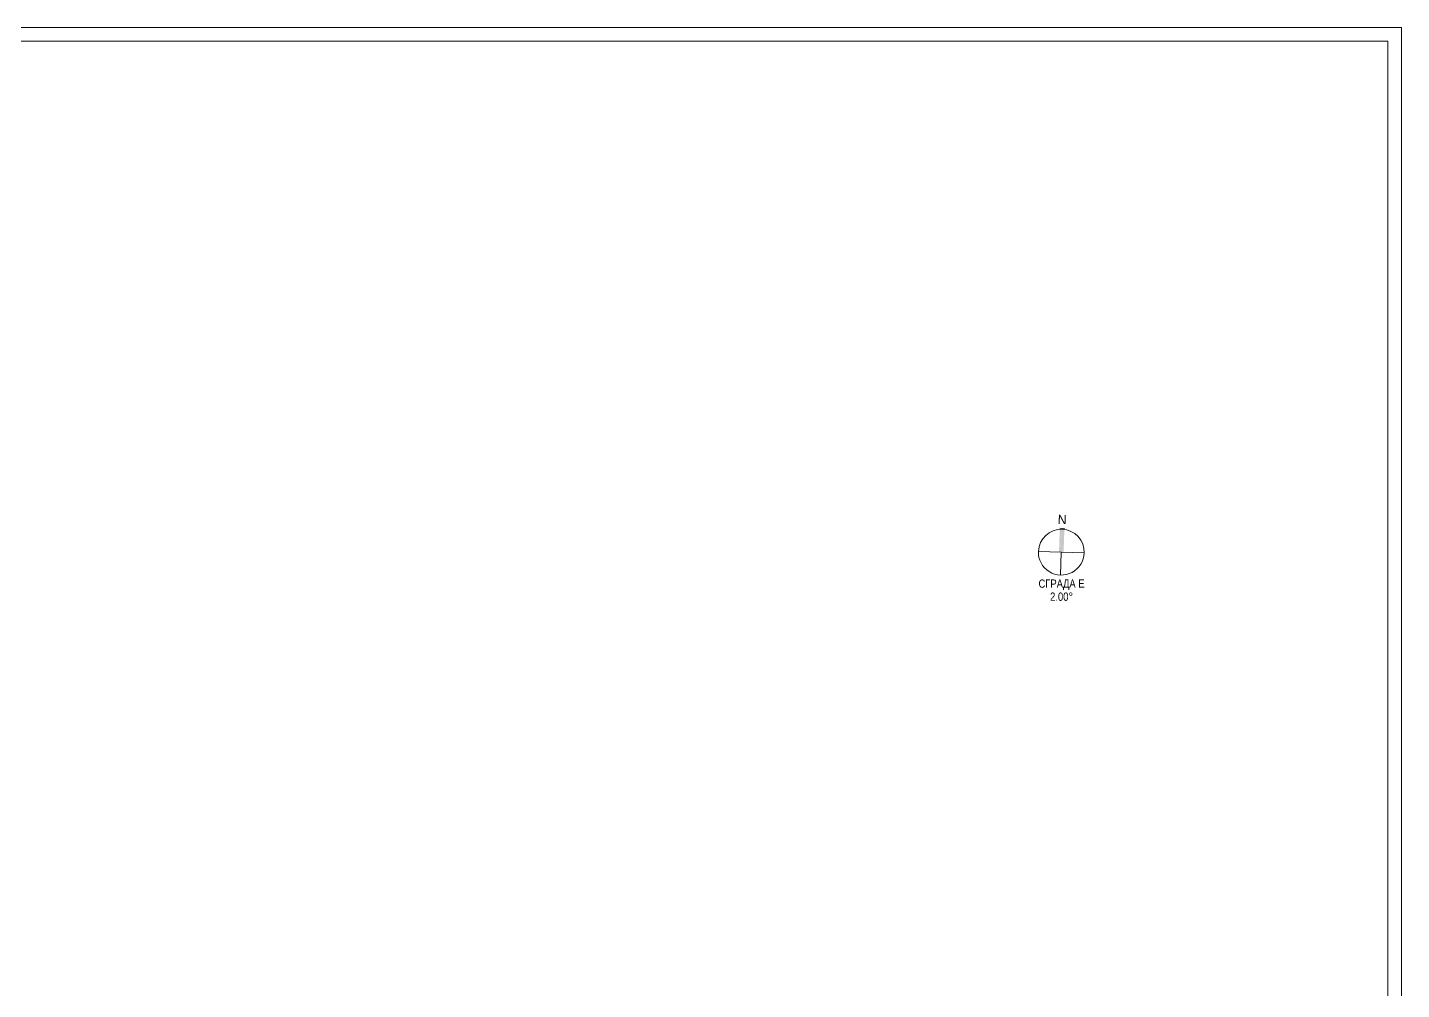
# Model space of a CAD drawing. Header units: centimetres. Extents: x -1198 to 1802, y -1116 to 984.
# Drawn here: x 302 to 1802, y -66 to 984 of the extents above; entities that cross this region are included whole.
import ezdxf

# ---------------------------------------------------------------- set-up
doc = ezdxf.new("R2010")
doc.units = ezdxf.units.CM
doc.layers.add('A-ANNO-NOTE', color=7, linetype='Continuous', lineweight=9)
doc.layers.add('G-ANNO-TTLB', color=7, linetype='Continuous', lineweight=9)
doc.styles.add('Arial Narrow_1', font='ARIALN.TTF', dxfattribs={"height": 0.18})
doc.styles.add('Bahnschrift', font='bahnschrift.ttf', dxfattribs={"height": 0.2})

# ---------------------------------------------------------------- blocks, each defined once
blk = doc.blocks.new('TEC_ОФИЦИАЛНА РАМКА - TEC_ОФИЦИАЛНА РАМКА-2548456-СГРАДА ТИП III - ПЛАН ПОКРИВ')
at = {"layer": 'G-ANNO-TTLB'}
for p, q in [((41.621, 37.554), (-18.379, 37.554)), ((41.621, -4.446), (41.621, 37.554)), ((-16.129, 37.254), (41.321, 37.254)), ((41.321, 37.254), (41.321, -4.146))]:
    blk.add_line(p, q, dxfattribs=at)
blk = doc.blocks.new('SPECIAL NORTH - SPECIAL NORTH-2519578-СГРАДА ТИП III - ПЛАН ПОКРИВ')
at = {"layer": 'A-ANNO-NOTE'}
blk.add_hatch(color=256, dxfattribs=at).paths.add_polyline_path([(-0.05, 0.002), (-0.032, 0.524), (0.068, 0.52), (0.05, -0.002)])
for p, q in [((0.068, 0.52), (-0.032, 0.524)), ((-0.5, 0.017), (0.499, -0.017)), ((0, 0), (-0.018, -0.5))]:
    blk.add_line(p, q, dxfattribs=at)
for start, end in [(358, 178), (178, 358)]:
    blk.add_arc((0, 0), 0.5, start, end, dxfattribs=at)
at = {"layer": 'A-ANNO-NOTE', "insert": (-0.073, 0.817), "char_height": 0.2, "width": 0.20705, "attachment_point": 1, "rotation": 358, "line_spacing_factor": 0.936439, "style": 'Bahnschrift'}
blk.add_mtext('\\pt0.1,0.2,0.3,0.4,0.5,0.6,0.7,0.8,0.9,1,1.1,1.2,1.3,1.4,1.5,1.6,1.7,1.8,1.9,2,2.1,2.2,2.3,2.4,2.5,2.6,2.7,2.8,2.9,3,3.1,3.2;N', dxfattribs=at)

msp = doc.modelspace()

# ---------------------------------------------------------------- block references
at = {"layer": 'G-ANNO-TTLB', "xscale": 49.99999999999999, "yscale": 49.99999999999999, "zscale": 49.99999999999999}
msp.add_blockref('TEC_ОФИЦИАЛНА РАМКА - TEC_ОФИЦИАЛНА РАМКА-2548456-СГРАДА ТИП III - ПЛАН ПОКРИВ', (-278.7, -893.7), dxfattribs=at)

# ---------------------------------------------------------------- next in the draw order: block references
at = {"layer": 'A-ANNO-NOTE', "xscale": 49.99999999999999, "yscale": 49.99999999999999, "zscale": 49.99999999999999}
msp.add_blockref('SPECIAL NORTH - SPECIAL NORTH-2519578-СГРАДА ТИП III - ПЛАН ПОКРИВ', (1430.9, 411.3), dxfattribs=at)

# ---------------------------------------------------------------- next in the draw order: texts
at = {"layer": 'A-ANNO-NOTE', "insert": (1431.2, 369.8), "char_height": 9, "width": 48.95, "attachment_point": 5, "line_spacing_factor": 0.949189, "style": 'Arial Narrow_1'}
msp.add_mtext('\\pt5.00004,9.99999,15.00003,19.99998,25.00002,29.99997,35.00001,39.99996,45,50.00004,54.99999,60.00003,64.99998,70.00002,74.99997,80.00001,84.99996,90,95.00004,99.99999,105.00003,109.99998,115.00002,119.99997,125.00001,129.99996,135,140.00004,144.99999,150.00003,154.99998,160.00002;{\\fArial Narrow|b0|i0|c204|p34;СГРАДА }E\\P2.00°', dxfattribs=at)

doc.saveas('drawing.dxf')
